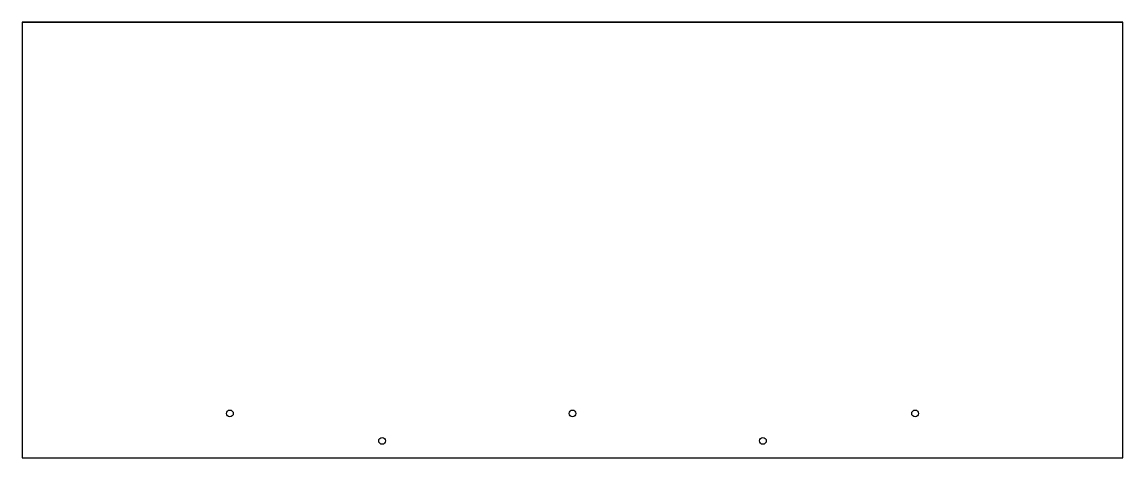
# Model space of a CAD drawing. Header units: millimetres. Extents: x 0 to 964, y 0 to 382.
import ezdxf

# ---------------------------------------------------------------- set-up
doc = ezdxf.new("R2010")
doc.units = ezdxf.units.MM
for name, color, linetype in [('A_SIDE_HOLES_12', 7, 'Continuous'), ('EDGE_BANDING', 7, 'Continuous'), ('OUTSIDE_THROUGH', 7, 'Continuous')]:
    doc.layers.add(name, color=color, linetype=linetype)

msp = doc.modelspace()

# ---------------------------------------------------------------- linework, layer by layer
at = {"layer": 'A_SIDE_HOLES_12'}
for centre in [(182, 39), (482, 39), (782, 39), (315.33, 15), (648.67, 15)]:
    msp.add_circle(centre, 3, dxfattribs=at)
at = {"layer": 'EDGE_BANDING'}
msp.add_line((0, 382), (964, 382), dxfattribs=at)
at = {"layer": 'OUTSIDE_THROUGH'}
msp.add_lwpolyline([(0, 0), (964, 0), (964, 382), (0, 382)], close=True, dxfattribs=at)

doc.saveas('drawing.dxf')
